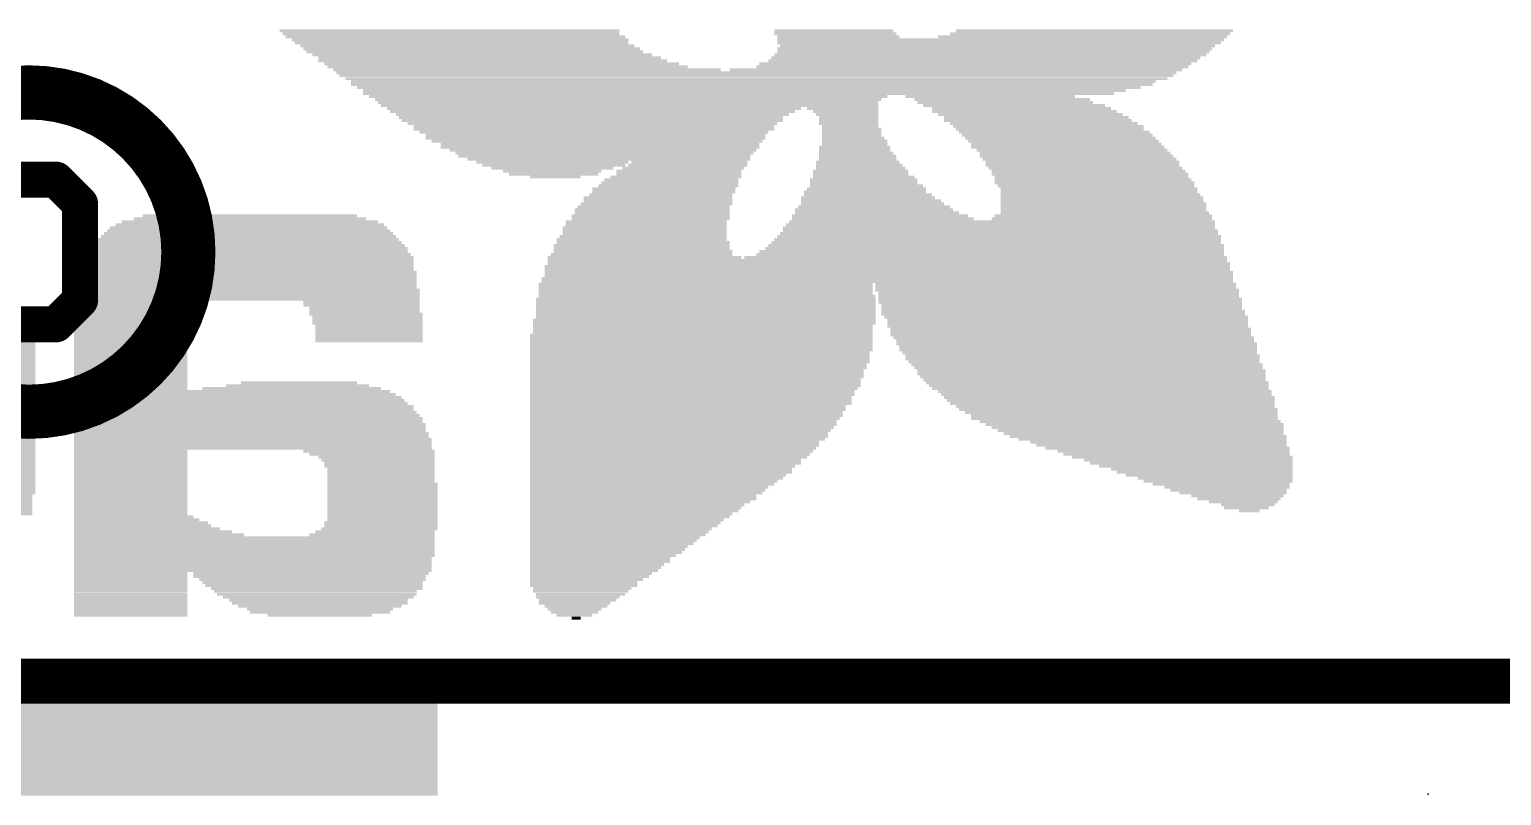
# Model space of a CAD drawing. Extents: x -0.1 to 56.3, y -0.6 to 85.1.
# Drawn here: x 19.82 to 28.1, y -0.64 to 3.67 of the extents above; entities that cross this region are included whole.
import ezdxf

# ---------------------------------------------------------------- set-up
doc = ezdxf.new("R2010")
doc.units = 0
for name, color, linetype in [('1', 12, 'CONTINUOUS'), ('20', 53, 'CONTINUOUS'), ('21', 40, 'CONTINUOUS'), ('22', 6, 'CONTINUOUS'), ('24', 53, 'CONTINUOUS'), ('52', 253, 'CONTINUOUS')]:
    doc.layers.add(name, color=color, linetype=linetype)

# ---------------------------------------------------------------- blocks, each defined once
blk = doc.blocks.new('RECT')
blk.add_solid([(-0.5, -0.5), (0.5, -0.5), (-0.5, 0.5), (0.5, 0.5)])

msp = doc.modelspace()

# ---------------------------------------------------------------- linework, layer by layer
at = {"layer": '1', "const_width": 0.254}
msp.add_lwpolyline([(55.88, 0), (0, 0)], dxfattribs=at)
at = {"layer": '20'}
msp.add_line((3.048, 0), (52.959, 0), dxfattribs=at)
at = {"layer": '21'}
for points, const_width in [([(19.812, 1.515, 1), (19.812, 3.311, 1), (19.812, 1.515)], 0.3048), ([(20.0007, 2.856, 1), (19.9288, 2.7842)], 0.1016), ([(19.9647, 2.7693, 1), (19.9647, 2.8709)], 0.1016), ([(20.1511, 2.6845, 1), (20.0495, 2.6845)], 0.1016), ([(20.0644, 2.6486, 1), (20.1362, 2.7204)], 0.1016), ([(20.1362, 2.1063, 1), (20.0644, 2.1781)], 0.1016), ([(20.0495, 2.1422, 1), (20.1511, 2.1422)], 0.1016), ([(19.9288, 2.0425, 1), (20.0007, 1.9707)], 0.1016), ([(19.9647, 1.9558, 1), (19.9647, 2.0574)], 0.1016)]:
    msp.add_lwpolyline(points, format="xyb", dxfattribs=dict(at, const_width=const_width))
at = {"layer": '21', "const_width": 0.2032}
for points in [[(19.9647, 2.8201), (19.558, 2.8201)], [(20.1003, 2.6845), (19.9647, 2.8201)], [(20.1003, 2.1422), (20.1003, 2.6845)], [(19.9647, 2.0066), (20.1003, 2.1422)], [(19.558, 2.0066), (19.9647, 2.0066)]]:
    msp.add_lwpolyline(points, dxfattribs=at)
at = {"layer": '24'}
msp.add_point((27.686, -0.635), dxfattribs=at)
at = {"layer": '52', "const_width": 0.127}
msp.add_lwpolyline([(0, 0), (55.88, 0)], dxfattribs=at)

# ---------------------------------------------------------------- block references
at = {"layer": '22', "rotation": 180}
for p, xscale, yscale in [((22.1791, 3.6566), 1.9111, 0.0168), ((22.1874, 3.6398), 1.8944, 0.0168), ((24.3416, 3.6566), 0.6706, 0.0168), ((24.3499, 3.6398), 0.6873, 0.0168), ((25.7833, 3.6398), 1.5758, 0.0168), ((25.8085, 3.6566), 1.5591, 0.0168), ((22.2126, 3.6231), 1.9111, 0.0167), ((22.2377, 3.6063), 1.8944, 0.0168), ((22.2461, 3.5895), 1.8776, 0.0168), ((22.2796, 3.5728), 1.8776, 0.0167), ((22.3048, 3.556), 1.8943, 0.0168), ((24.3667, 3.6231), 0.6873, 0.0167), ((25.2804, 3.6063), 2.5146, 0.0168), ((25.272, 3.5895), 2.4978, 0.0168), ((25.2469, 3.556), 2.4475, 0.0168), ((25.2636, 3.5728), 2.4476, 0.0167), ((25.7414, 3.6231), 1.6261, 0.0167), ((22.3216, 3.5393), 1.8943, 0.0167), ((22.3635, 3.5225), 1.9111, 0.0168), ((22.4054, 3.5057), 1.9279, 0.0168), ((22.4221, 3.4889), 1.9614, 0.0167), ((22.4724, 3.4722), 1.995, 0.0168), ((25.1379, 3.4722), 2.4308, 0.0168), ((25.1798, 3.4889), 2.414, 0.0167), ((25.1966, 3.5057), 2.4141, 0.0168), ((25.2217, 3.5225), 2.4308, 0.0168), ((25.2385, 3.5393), 2.4307, 0.0167), ((22.5059, 3.4554), 2.0284, 0.0168), ((22.6149, 3.4386), 2.1793, 0.0167), ((23.9057, 3.4219), 4.7274, 0.0168), ((23.9058, 3.4051), 4.6939, 0.0168), ((23.9057, 3.3883), 4.6268, 0.0167), ((25.0289, 3.4386), 2.5482, 0.0167), ((25.1211, 3.4554), 2.4308, 0.0168), ((23.889, 3.3716), 4.5263, 0.0168), ((23.8805, 3.3549), 4.5095, 0.0167), ((23.8638, 3.3381), 4.409, 0.0168), ((23.8387, 3.3213), 4.2916, 0.0168), ((23.8052, 3.3046), 4.2245, 0.0167), ((23.1849, 3.2878), 2.9169, 0.0168), ((23.1849, 3.271), 2.8499, 0.0168), ((23.1849, 3.2543), 2.8163, 0.0167), ((23.1933, 3.2375), 2.7995, 0.0168), ((25.2217, 3.2878), 0.9556, 0.0168), ((25.2888, 3.271), 0.9891, 0.0168), ((25.3055, 3.2543), 0.989, 0.0167), ((25.3558, 3.2375), 1.0226, 0.0168), ((22.9921, 3.2207), 2.3302, 0.0168), ((22.9837, 3.204), 2.2799, 0.0167), ((22.9837, 3.1872), 2.2128, 0.0168), ((22.9753, 3.1704), 2.1626, 0.0168), ((22.9837, 3.1537), 2.1458, 0.0167), ((24.3919, 3.2207), 0.4023, 0.0168), ((24.4086, 3.204), 0.3688, 0.0167), ((24.417, 3.1872), 0.352, 0.0168), ((24.4254, 3.1704), 0.3352, 0.0168), ((24.4254, 3.1537), 0.3352, 0.0167), ((25.3977, 3.2207), 1.0058, 0.0168), ((25.4145, 3.204), 1.0394, 0.0167), ((25.448, 3.1872), 1.0394, 0.0168), ((25.4815, 3.1704), 1.0394, 0.0168), ((25.4899, 3.1537), 1.0562, 0.0167), ((22.9837, 3.1369), 2.0788, 0.0168), ((22.9921, 3.1202), 2.0284, 0.0167), ((22.9921, 3.1034), 2.0284, 0.0168), ((22.9921, 3.0866), 1.9614, 0.0168), ((23.0005, 3.0699), 1.9111, 0.0167), ((24.4254, 3.1369), 0.3352, 0.0168), ((24.4337, 3.1202), 0.3185, 0.0167), ((24.4422, 3.1034), 0.3353, 0.0168), ((24.4422, 3.0866), 0.3353, 0.0168), ((24.4422, 3.0699), 0.3353, 0.0167), ((25.5235, 3.1369), 1.0561, 0.0168), ((25.5486, 3.1202), 1.0729, 0.0167), ((25.557, 3.1034), 1.0561, 0.0168), ((25.5822, 3.0866), 1.0729, 0.0168), ((25.5989, 3.0699), 1.0729, 0.0167), ((23.0005, 3.0531), 1.9111, 0.0168), ((23.0088, 3.0363), 1.8608, 0.0168), ((23.0256, 3.0196), 1.7938, 0.0167), ((23.0256, 3.0028), 1.7938, 0.0168), ((23.0424, 2.986), 1.7267, 0.0168), ((24.459, 3.0028), 0.4023, 0.0168), ((24.459, 2.986), 0.4023, 0.0168), ((24.4505, 3.0531), 0.3521, 0.0168), ((24.4589, 3.0363), 0.3688, 0.0168), ((24.4589, 3.0196), 0.3688, 0.0167), ((25.6157, 3.0531), 1.0729, 0.0168), ((25.6325, 3.0363), 1.0729, 0.0168), ((25.6576, 3.0028), 1.0897, 0.0168), ((25.6492, 3.0196), 1.0729, 0.0167), ((25.6827, 2.986), 1.0728, 0.0168), ((23.0508, 2.9693), 1.6764, 0.0167), ((23.0508, 2.9525), 1.6429, 0.0168), ((23.0759, 2.9358), 1.5926, 0.0167), ((22.7574, 2.919), 0.855, 0.0168), ((22.7658, 2.9022), 0.8047, 0.0168), ((23.5202, 2.9022), 0.6705, 0.0168), ((23.5285, 2.919), 0.6538, 0.0168), ((24.4757, 2.919), 0.4694, 0.0168), ((24.4841, 2.9022), 0.4862, 0.0168), ((24.4673, 2.9693), 0.4191, 0.0167), ((24.4757, 2.9525), 0.4358, 0.0168), ((24.4757, 2.9358), 0.4358, 0.0167), ((25.7079, 2.9525), 1.0897, 0.0168), ((25.6995, 2.9693), 1.0729, 0.0167), ((25.7246, 2.9358), 1.0896, 0.0167), ((25.7414, 2.919), 1.0897, 0.0168), ((25.7414, 2.9022), 1.0897, 0.0168), ((22.7574, 2.8855), 0.6873, 0.0167), ((22.7574, 2.8687), 0.5532, 0.0168), ((22.7658, 2.8519), 0.5029, 0.0168), ((22.7742, 2.8352), 0.2849, 0.0167), ((23.428, 2.8184), 0.7543, 0.0168), ((23.4531, 2.8352), 0.7376, 0.0167), ((23.4699, 2.8687), 0.7041, 0.0168), ((23.4699, 2.8519), 0.7041, 0.0168), ((23.495, 2.8855), 0.6874, 0.0167), ((24.5093, 2.8184), 0.6035, 0.0168), ((24.5092, 2.8352), 0.57, 0.0167), ((24.4925, 2.8687), 0.5365, 0.0168), ((24.4925, 2.8519), 0.5365, 0.0168), ((24.4925, 2.8855), 0.5029, 0.0167), ((25.7582, 2.8855), 1.0897, 0.0167), ((25.7749, 2.8687), 1.0896, 0.0168), ((25.7833, 2.8519), 1.1064, 0.0168), ((25.7917, 2.8352), 1.0897, 0.0167), ((25.8001, 2.8184), 1.1065, 0.0168), ((23.3693, 2.7346), 0.8047, 0.0167), ((23.3861, 2.7681), 0.8047, 0.0168), ((23.3861, 2.7513), 0.8047, 0.0168), ((23.4112, 2.7849), 0.7879, 0.0167), ((23.4196, 2.8016), 0.7711, 0.0168), ((24.5176, 2.7513), 0.6874, 0.0168), ((24.5343, 2.7346), 0.7209, 0.0167), ((24.526, 2.7681), 0.6706, 0.0168), ((24.526, 2.7849), 0.637, 0.0167), ((24.5093, 2.8016), 0.6035, 0.0168), ((25.8084, 2.8016), 1.1232, 0.0168), ((25.8168, 2.7849), 1.1064, 0.0167), ((25.8336, 2.7681), 1.1064, 0.0168), ((25.8336, 2.7513), 1.1064, 0.0168), ((25.842, 2.7346), 1.1232, 0.0167), ((23.319, 2.6507), 0.8717, 0.0167), ((23.3274, 2.6675), 0.8549, 0.0168), ((23.3441, 2.6843), 0.855, 0.0168), ((23.3525, 2.7178), 0.8382, 0.0168), ((23.3525, 2.701), 0.8382, 0.0167), ((24.5678, 2.6507), 0.8885, 0.0167), ((24.5679, 2.6675), 0.855, 0.0168), ((24.5344, 2.7178), 0.7544, 0.0168), ((24.5511, 2.701), 0.7879, 0.0167), ((24.5595, 2.6843), 0.8046, 0.0168), ((25.8588, 2.6843), 1.1567, 0.0168), ((25.8588, 2.6675), 1.1567, 0.0168), ((25.8588, 2.6507), 1.1567, 0.0167), ((25.8504, 2.7178), 1.1399, 0.0168), ((25.8504, 2.701), 1.1399, 0.0167), ((21.0558, 2.5669), 1.5087, 0.0168), ((21.0558, 2.5837), 1.4417, 0.0168), ((21.0558, 2.6004), 1.3076, 0.0167), ((21.0558, 2.6172), 1.207, 0.0168), ((23.2855, 2.5837), 0.9053, 0.0168), ((23.2855, 2.5669), 0.9053, 0.0168), ((23.3106, 2.6172), 0.8885, 0.0168), ((23.3106, 2.6004), 0.8885, 0.0167), ((23.319, 2.634), 0.8717, 0.0168), ((25.2804, 2.5669), 2.414, 0.0168), ((25.2888, 2.5837), 2.3973, 0.0168), ((24.6014, 2.6172), 0.9891, 0.0168), ((24.6182, 2.6004), 1.0226, 0.0167), ((24.5846, 2.634), 0.9221, 0.0168), ((25.8504, 2.6004), 1.2405, 0.0167), ((25.8587, 2.6172), 1.2238, 0.0168), ((25.8671, 2.634), 1.1734, 0.0168), ((21.0475, 2.4831), 1.6931, 0.0168), ((21.0475, 2.4999), 1.6597, 0.0168), ((21.0475, 2.5167), 1.6261, 0.0167), ((21.0475, 2.5334), 1.5925, 0.0168), ((21.0475, 2.5501), 1.5591, 0.0167), ((23.2603, 2.4831), 0.9556, 0.0168), ((23.2687, 2.4999), 0.9388, 0.0168), ((23.2771, 2.5501), 0.922, 0.0167), ((23.2771, 2.5334), 0.922, 0.0168), ((23.2771, 2.5167), 0.922, 0.0167), ((25.2636, 2.4831), 2.5146, 0.0168), ((25.272, 2.4999), 2.4978, 0.0168), ((25.272, 2.5167), 2.4643, 0.0167), ((25.272, 2.5501), 2.4308, 0.0167), ((25.2804, 2.5334), 2.4475, 0.0168), ((21.0475, 2.3993), 1.8273, 0.0168), ((21.0475, 2.4328), 1.7937, 0.0168), ((21.0475, 2.4161), 1.7937, 0.0167), ((21.0475, 2.4496), 1.7603, 0.0168), ((21.0475, 2.4664), 1.7267, 0.0167), ((23.2603, 2.3993), 1.0226, 0.0168), ((23.2603, 2.4496), 0.989, 0.0168), ((23.2603, 2.4328), 0.989, 0.0168), ((23.2687, 2.4161), 1.0058, 0.0167), ((23.2687, 2.4664), 0.9723, 0.0167), ((25.2217, 2.3993), 2.632, 0.0168), ((25.2301, 2.4161), 2.6152, 0.0167), ((25.2469, 2.4328), 2.5817, 0.0168), ((25.2553, 2.4496), 2.5649, 0.0168), ((25.2552, 2.4664), 2.5314, 0.0167), ((21.0391, 2.3155), 1.8776, 0.0167), ((21.0475, 2.3825), 1.8608, 0.0168), ((21.0475, 2.3658), 1.8608, 0.0167), ((21.0475, 2.349), 1.8608, 0.0168), ((21.0475, 2.3322), 1.8608, 0.0168), ((24.6434, 2.3322), 3.8557, 0.0168), ((24.6434, 2.3155), 3.8557, 0.0167), ((24.6433, 2.3658), 3.8222, 0.0167), ((24.6517, 2.349), 3.839, 0.0168), ((23.2771, 2.3825), 1.0897, 0.0168), ((25.1966, 2.3825), 2.7157, 0.0168), ((21.0475, 2.2987), 1.8943, 0.0168), ((21.0475, 2.282), 1.8943, 0.0167), ((21.0475, 2.2652), 1.8943, 0.0168), ((21.0475, 2.2484), 1.8943, 0.0168), ((21.0475, 2.2317), 1.8943, 0.0167), ((23.6207, 2.2317), 1.8776, 0.0167), ((24.6434, 2.2652), 3.8893, 0.0168), ((24.6434, 2.2484), 3.8893, 0.0168), ((24.6517, 2.2987), 3.8725, 0.0168), ((24.6517, 2.282), 3.8725, 0.0167), ((25.5905, 2.2317), 2.0284, 0.0167), ((21.0475, 2.1981), 1.9279, 0.0168), ((21.0475, 2.1814), 1.9279, 0.0167), ((21.0475, 2.1646), 1.9279, 0.0168), ((21.0475, 2.1478), 1.9279, 0.0168), ((21.0475, 2.2149), 1.8943, 0.0168), ((23.6208, 2.1478), 1.9111, 0.0168), ((23.6207, 2.2149), 1.8776, 0.0168), ((23.6207, 2.1981), 1.8776, 0.0168), ((23.6207, 2.1814), 1.8776, 0.0167), ((23.6291, 2.1646), 1.8944, 0.0168), ((25.5905, 2.2149), 2.0284, 0.0168), ((25.5989, 2.1981), 2.0452, 0.0168), ((25.6073, 2.1814), 2.0285, 0.0167), ((25.6073, 2.1646), 2.0285, 0.0168), ((25.6156, 2.1478), 2.0452, 0.0168), ((20.4021, 2.0808), 0.6705, 0.0168), ((20.4021, 2.064), 0.6705, 0.0168), ((20.4272, 2.1311), 0.6873, 0.0167), ((20.4188, 2.1143), 0.6706, 0.0168), ((20.4104, 2.0976), 0.6538, 0.0167), ((21.6845, 2.1311), 0.6538, 0.0167), ((21.6845, 2.1143), 0.6538, 0.0168), ((21.7013, 2.0976), 0.6203, 0.0167), ((21.7013, 2.0808), 0.6203, 0.0168), ((21.7096, 2.064), 0.637, 0.0168), ((23.6208, 2.1311), 1.9111, 0.0167), ((23.6208, 2.1143), 1.9111, 0.0168), ((23.6208, 2.0976), 1.9111, 0.0167), ((23.6208, 2.0808), 1.9111, 0.0168), ((23.6208, 2.064), 1.9111, 0.0168), ((25.6156, 2.1311), 2.0452, 0.0167), ((25.624, 2.1143), 2.0284, 0.0168), ((25.624, 2.0976), 2.0284, 0.0167), ((25.6324, 2.0808), 2.0452, 0.0168), ((25.6324, 2.064), 2.0452, 0.0168), ((19.5052, 2.0305), 0.6538, 0.0168), ((19.5052, 2.0137), 0.6538, 0.0168), ((19.5052, 1.997), 0.6538, 0.0167), ((19.5136, 1.9802), 0.6371, 0.0168), ((20.3937, 2.0473), 0.6538, 0.0167), ((20.3937, 2.0305), 0.6538, 0.0168), ((20.3937, 2.0137), 0.6538, 0.0168), ((20.3937, 1.997), 0.6538, 0.0167), ((20.3853, 1.9802), 0.637, 0.0168), ((21.718, 2.0473), 0.6202, 0.0167), ((21.718, 2.0305), 0.6202, 0.0168), ((21.718, 2.0137), 0.6202, 0.0168), ((21.7264, 1.997), 0.6035, 0.0167), ((21.7264, 1.9802), 0.6035, 0.0168), ((23.6124, 2.0305), 1.9279, 0.0168), ((23.6124, 2.0137), 1.9279, 0.0168), ((23.604, 1.997), 1.9111, 0.0167), ((23.604, 1.9802), 1.9111, 0.0168), ((23.6208, 2.0473), 1.9111, 0.0167), ((25.6492, 2.0473), 2.0452, 0.0167), ((25.6576, 2.0305), 2.0285, 0.0168), ((25.6576, 2.0137), 2.0285, 0.0168), ((25.6576, 1.997), 2.0285, 0.0167), ((25.6743, 1.9802), 2.0284, 0.0168), ((19.5136, 1.9634), 0.6371, 0.0168), ((19.5136, 1.9466), 0.6371, 0.0167), ((19.5303, 1.9299), 0.637, 0.0168), ((19.5303, 1.9131), 0.637, 0.0168), ((20.3853, 1.9634), 0.637, 0.0168), ((20.3853, 1.9466), 0.637, 0.0167), ((20.3853, 1.9299), 0.637, 0.0168), ((20.3853, 1.9131), 0.637, 0.0168), ((21.7264, 1.9634), 0.6035, 0.0168), ((21.7264, 1.9466), 0.6035, 0.0167), ((21.7264, 1.9299), 0.6035, 0.0168), ((21.7264, 1.9131), 0.6035, 0.0168), ((23.5956, 1.9466), 1.9278, 0.0167), ((23.5956, 1.9299), 1.9278, 0.0168), ((23.5956, 1.9131), 1.9278, 0.0168), ((23.604, 1.9634), 1.9111, 0.0168), ((25.6743, 1.9634), 2.0284, 0.0168), ((25.6743, 1.9466), 2.0284, 0.0167), ((25.6911, 1.9299), 2.0284, 0.0168), ((25.6995, 1.9131), 2.0117, 0.0168), ((19.5303, 1.8963), 0.637, 0.0167), ((19.5303, 1.8796), 0.637, 0.0168), ((19.5303, 1.8629), 0.637, 0.0167), ((19.5303, 1.8461), 0.637, 0.0168), ((19.5303, 1.8293), 0.637, 0.0168), ((20.3853, 1.8963), 0.637, 0.0167), ((20.3853, 1.8796), 0.637, 0.0168), ((20.3853, 1.8629), 0.637, 0.0167), ((20.3853, 1.8461), 0.637, 0.0168), ((20.3853, 1.8293), 0.637, 0.0168), ((23.5956, 1.8963), 1.9278, 0.0167), ((23.5956, 1.8796), 1.9278, 0.0168), ((23.5956, 1.8629), 1.9278, 0.0167), ((23.5872, 1.8461), 1.911, 0.0168), ((23.5872, 1.8293), 1.911, 0.0168), ((25.7079, 1.8963), 2.0285, 0.0167), ((25.7163, 1.8796), 2.0117, 0.0168), ((25.7163, 1.8629), 2.0117, 0.0167), ((25.7247, 1.8461), 1.9949, 0.0168), ((25.7414, 1.8293), 1.9949, 0.0168), ((19.5303, 1.8126), 0.637, 0.0167), ((19.5303, 1.7958), 0.637, 0.0168), ((19.5303, 1.779), 0.637, 0.0168), ((19.5303, 1.7623), 0.637, 0.0167), ((19.5303, 1.7455), 0.637, 0.0168), ((20.3853, 1.8126), 0.637, 0.0167), ((20.3853, 1.7958), 0.637, 0.0168), ((20.3853, 1.779), 0.637, 0.0168), ((20.3853, 1.7623), 0.637, 0.0167), ((20.3853, 1.7455), 0.637, 0.0168), ((23.5872, 1.8126), 1.911, 0.0167), ((23.5872, 1.7958), 1.911, 0.0168), ((23.5789, 1.779), 1.8943, 0.0168), ((23.5789, 1.7623), 1.8943, 0.0167), ((23.5705, 1.7455), 1.8775, 0.0168), ((25.7414, 1.8126), 1.9949, 0.0167), ((25.7498, 1.7958), 1.9781, 0.0168), ((25.7665, 1.779), 1.9782, 0.0168), ((25.7749, 1.7623), 1.9614, 0.0167), ((25.7917, 1.7455), 1.9614, 0.0168), ((19.5303, 1.7287), 0.637, 0.0168), ((19.5303, 1.712), 0.637, 0.0167), ((19.5303, 1.6952), 0.637, 0.0168), ((19.5303, 1.6784), 0.637, 0.0167), ((19.5303, 1.6617), 0.637, 0.0168), ((20.3853, 1.7287), 0.637, 0.0168), ((20.3853, 1.712), 0.637, 0.0167), ((20.3853, 1.6952), 0.637, 0.0168), ((20.3853, 1.6784), 0.637, 0.0167), ((20.3853, 1.6617), 0.637, 0.0168), ((21.324, 1.6617), 0.8047, 0.0168), ((21.3324, 1.6784), 0.6538, 0.0167), ((23.5621, 1.6952), 1.8608, 0.0168), ((23.5621, 1.6784), 1.8608, 0.0167), ((23.5621, 1.6617), 1.8608, 0.0168), ((23.5705, 1.7287), 1.8775, 0.0168), ((23.5705, 1.712), 1.8775, 0.0167), ((25.7917, 1.7287), 1.9614, 0.0168), ((25.8001, 1.712), 1.9447, 0.0167), ((25.8085, 1.6952), 1.9279, 0.0168), ((25.8252, 1.6784), 1.9278, 0.0167), ((25.8336, 1.6617), 1.9111, 0.0168), ((19.5303, 1.6449), 0.637, 0.0168), ((19.5303, 1.6281), 0.637, 0.0167), ((19.5303, 1.6114), 0.637, 0.0168), ((19.5303, 1.5946), 0.637, 0.0168), ((19.5303, 1.5778), 0.637, 0.0167), ((20.3853, 1.6449), 0.637, 0.0168), ((20.9552, 1.6281), 1.7769, 0.0167), ((20.972, 1.6114), 1.8105, 0.0168), ((20.9888, 1.5946), 1.844, 0.0168), ((20.9972, 1.5778), 1.8608, 0.0167), ((21.2905, 1.6449), 1.0059, 0.0168), ((23.5537, 1.6449), 1.844, 0.0168), ((23.5453, 1.6281), 1.8272, 0.0167), ((23.5453, 1.6114), 1.8272, 0.0168), ((23.537, 1.5946), 1.8105, 0.0168), ((23.537, 1.5778), 1.8105, 0.0167), ((25.842, 1.6449), 1.8943, 0.0168), ((25.8671, 1.6281), 1.8776, 0.0167), ((25.8755, 1.6114), 1.8608, 0.0168), ((25.8923, 1.5946), 1.8609, 0.0168), ((25.9007, 1.5778), 1.8441, 0.0167), ((19.5303, 1.5611), 0.637, 0.0168), ((19.5303, 1.5443), 0.637, 0.0168), ((19.5303, 1.5275), 0.637, 0.0167), ((19.5303, 1.5108), 0.637, 0.0168), ((19.5303, 1.494), 0.637, 0.0168), ((21.0055, 1.5611), 1.8775, 0.0168), ((21.0223, 1.5443), 1.9111, 0.0168), ((21.0223, 1.5275), 1.9111, 0.0167), ((21.0307, 1.5108), 1.9278, 0.0168), ((21.0391, 1.494), 1.9446, 0.0168), ((23.5118, 1.5108), 1.7602, 0.0168), ((23.5118, 1.494), 1.7602, 0.0168), ((23.537, 1.5611), 1.8105, 0.0168), ((23.5202, 1.5443), 1.7769, 0.0168), ((23.5202, 1.5275), 1.7769, 0.0167), ((25.9091, 1.5611), 1.8273, 0.0168), ((25.9258, 1.5443), 1.7938, 0.0168), ((25.9426, 1.5275), 1.7937, 0.0167), ((25.9593, 1.5108), 1.7602, 0.0168), ((25.9761, 1.494), 1.7267, 0.0168), ((19.5303, 1.4773), 0.637, 0.0167), ((19.5303, 1.4605), 0.637, 0.0168), ((19.5303, 1.4438), 0.637, 0.0167), ((19.5303, 1.427), 0.637, 0.0168), ((19.5303, 1.4102), 0.637, 0.0168), ((21.0475, 1.4773), 1.9613, 0.0167), ((21.0475, 1.4605), 1.9613, 0.0168), ((21.0558, 1.4438), 1.9781, 0.0167), ((21.0558, 1.427), 1.9781, 0.0168), ((21.0558, 1.4102), 1.9781, 0.0168), ((23.5034, 1.4773), 1.7434, 0.0167), ((23.495, 1.4605), 1.7266, 0.0168), ((23.495, 1.4438), 1.7266, 0.0167), ((23.4867, 1.427), 1.7099, 0.0168), ((23.4783, 1.4102), 1.6931, 0.0168), ((25.9761, 1.4773), 1.7267, 0.0167), ((26.0096, 1.4605), 1.6932, 0.0168), ((26.0347, 1.4438), 1.6764, 0.0167), ((26.0515, 1.427), 1.6428, 0.0168), ((26.0683, 1.4102), 1.6093, 0.0168), ((19.5303, 1.3935), 0.637, 0.0167), ((19.5303, 1.3767), 0.637, 0.0168), ((19.5303, 1.3599), 0.637, 0.0168), ((19.5303, 1.3432), 0.637, 0.0167), ((19.5303, 1.3264), 0.637, 0.0168), ((21.0643, 1.3935), 1.9949, 0.0167), ((21.0643, 1.3767), 1.9949, 0.0168), ((21.0726, 1.3599), 2.0116, 0.0168), ((21.0726, 1.3432), 2.0116, 0.0167), ((21.0726, 1.3264), 2.0116, 0.0168), ((23.4699, 1.3935), 1.6764, 0.0167), ((23.4699, 1.3767), 1.6764, 0.0168), ((23.4615, 1.3599), 1.6596, 0.0168), ((23.4448, 1.3432), 1.6261, 0.0167), ((23.4448, 1.3264), 1.6261, 0.0168), ((26.085, 1.3935), 1.5758, 0.0167), ((26.1102, 1.3767), 1.559, 0.0168), ((26.1353, 1.3599), 1.5088, 0.0168), ((26.1689, 1.3432), 1.4417, 0.0167), ((26.1856, 1.3264), 1.4082, 0.0168), ((19.5303, 1.3096), 0.637, 0.0168), ((19.5303, 1.2929), 0.637, 0.0167), ((19.5303, 1.2761), 0.637, 0.0168), ((19.5303, 1.2593), 0.637, 0.0167), ((19.5303, 1.2426), 0.637, 0.0168), ((21.0726, 1.3096), 2.0116, 0.0168), ((20.3853, 1.2929), 0.637, 0.0167), ((20.3853, 1.2761), 0.637, 0.0168), ((20.3853, 1.2593), 0.637, 0.0167), ((20.3853, 1.2426), 0.637, 0.0168), ((21.7264, 1.2929), 0.7376, 0.0167), ((21.7431, 1.2761), 0.7041, 0.0168), ((21.7683, 1.2593), 0.6538, 0.0167), ((21.7767, 1.2426), 0.637, 0.0168), ((23.4196, 1.2761), 1.5758, 0.0168), ((23.4112, 1.2593), 1.559, 0.0167), ((23.4364, 1.3096), 1.6093, 0.0168), ((23.428, 1.2929), 1.5925, 0.0167), ((23.3945, 1.2426), 1.5255, 0.0168), ((26.2192, 1.3096), 1.3747, 0.0168), ((26.2527, 1.2929), 1.3076, 0.0167), ((26.2695, 1.2761), 1.2741, 0.0168), ((26.303, 1.2593), 1.2405, 0.0167), ((26.3365, 1.2426), 1.1734, 0.0168), ((19.5303, 1.2258), 0.637, 0.0168), ((19.5303, 1.209), 0.637, 0.0167), ((19.5303, 1.1923), 0.637, 0.0168), ((19.5303, 1.1755), 0.637, 0.0168), ((19.5303, 1.1587), 0.637, 0.0167), ((20.3853, 1.2258), 0.637, 0.0168), ((20.3853, 1.209), 0.637, 0.0167), ((20.3853, 1.1923), 0.637, 0.0168), ((20.3853, 1.1755), 0.637, 0.0168), ((20.3853, 1.1587), 0.637, 0.0167), ((21.7851, 1.2258), 0.6203, 0.0168), ((21.7851, 1.209), 0.6203, 0.0167), ((21.7934, 1.1923), 0.6035, 0.0168), ((21.7934, 1.1755), 0.6035, 0.0168), ((21.7934, 1.1587), 0.6035, 0.0167), ((23.3693, 1.1923), 1.4752, 0.0168), ((23.3693, 1.1755), 1.4752, 0.0168), ((23.3945, 1.2258), 1.5255, 0.0168), ((23.3777, 1.209), 1.4919, 0.0167), ((23.3526, 1.1587), 1.4417, 0.0167), ((26.3533, 1.2258), 1.1399, 0.0168), ((26.3784, 1.209), 1.0896, 0.0167), ((26.4119, 1.1923), 1.0226, 0.0168), ((26.4287, 1.1755), 0.989, 0.0168), ((26.4539, 1.1587), 0.9387, 0.0167), ((19.5303, 1.142), 0.637, 0.0168), ((19.5303, 1.1252), 0.637, 0.0168), ((19.5303, 1.1085), 0.637, 0.0167), ((19.5303, 1.0917), 0.637, 0.0168), ((19.5303, 1.0749), 0.637, 0.0168), ((20.3853, 1.142), 0.637, 0.0168), ((20.3853, 1.1252), 0.637, 0.0168), ((20.3853, 1.1085), 0.637, 0.0167), ((20.3853, 1.0917), 0.637, 0.0168), ((20.3853, 1.0749), 0.637, 0.0168), ((21.7934, 1.142), 0.6035, 0.0168), ((21.7934, 1.1252), 0.6035, 0.0168), ((21.8019, 1.1085), 0.6203, 0.0167), ((21.8019, 1.0917), 0.6203, 0.0168), ((21.8019, 1.0749), 0.6203, 0.0168), ((23.3274, 1.1252), 1.3914, 0.0168), ((23.319, 1.1085), 1.3746, 0.0167), ((23.3442, 1.142), 1.4249, 0.0168), ((23.3023, 1.0917), 1.3411, 0.0168), ((23.2939, 1.0749), 1.3243, 0.0168), ((26.4874, 1.142), 0.8717, 0.0168), ((26.5041, 1.1252), 0.8382, 0.0168), ((26.5209, 1.1085), 0.7712, 0.0167), ((26.5545, 1.0917), 0.7041, 0.0168), ((26.5628, 1.0749), 0.6538, 0.0168), ((19.5052, 1.0079), 0.6538, 0.0168), ((19.5052, 0.9911), 0.6538, 0.0168), ((19.5136, 1.0414), 0.6371, 0.0168), ((19.5136, 1.0247), 0.6371, 0.0167), ((19.5303, 1.0582), 0.637, 0.0167), ((20.3853, 1.0582), 0.637, 0.0167), ((20.3853, 1.0414), 0.637, 0.0168), ((20.3853, 1.0247), 0.637, 0.0167), ((20.3853, 1.0079), 0.637, 0.0168), ((20.3853, 0.9911), 0.637, 0.0168), ((21.8019, 1.0582), 0.6203, 0.0167), ((21.8019, 1.0414), 0.6203, 0.0168), ((21.8019, 1.0247), 0.6203, 0.0167), ((21.8019, 1.0079), 0.6203, 0.0168), ((21.8019, 0.9911), 0.6203, 0.0168), ((23.2687, 1.0414), 1.274, 0.0168), ((23.2687, 1.0247), 1.274, 0.0167), ((23.2352, 0.9911), 1.207, 0.0168), ((23.2855, 1.0582), 1.3075, 0.0167), ((23.252, 1.0079), 1.2405, 0.0168), ((26.588, 1.0582), 0.6035, 0.0167), ((26.6131, 1.0414), 0.5196, 0.0168), ((26.6215, 1.0247), 0.4694, 0.0167), ((26.6466, 1.0079), 0.3856, 0.0168), ((26.6718, 0.9911), 0.3018, 0.0168), ((19.4968, 0.9576), 0.6706, 0.0168), ((19.4968, 0.9408), 0.6706, 0.0168), ((19.5052, 0.9744), 0.6538, 0.0167), ((20.3853, 0.9744), 0.637, 0.0167), ((20.3853, 0.9576), 0.637, 0.0168), ((20.3853, 0.9408), 0.637, 0.0168), ((20.4188, 0.9073), 0.704, 0.0168), ((20.4021, 0.9241), 0.6705, 0.0167), ((21.8019, 0.9744), 0.6203, 0.0167), ((21.8019, 0.9576), 0.6203, 0.0168), ((21.8019, 0.9408), 0.6203, 0.0168), ((21.8019, 0.9241), 0.6203, 0.0167), ((21.8019, 0.9073), 0.6203, 0.0168), ((23.2268, 0.9744), 1.1902, 0.0167), ((23.2184, 0.9576), 1.1734, 0.0168), ((23.1765, 0.9073), 1.0896, 0.0168), ((23.2017, 0.9408), 1.1399, 0.0168), ((23.1933, 0.9241), 1.1231, 0.0167), ((26.6634, 0.9744), 0.2514, 0.0167), ((26.6802, 0.9576), 0.1173, 0.0168), ((20.444, 0.8905), 0.7543, 0.0168), ((20.4775, 0.857), 0.8214, 0.0168), ((20.5111, 0.8403), 0.8885, 0.0167), ((20.5446, 0.8235), 0.9555, 0.0168), ((20.4524, 0.8738), 0.7711, 0.0167), ((21.7431, 0.8235), 0.7041, 0.0168), ((21.7599, 0.8403), 0.6706, 0.0167), ((21.7851, 0.857), 0.6538, 0.0168), ((21.7934, 0.8905), 0.6371, 0.0168), ((21.7934, 0.8738), 0.6371, 0.0167), ((23.1681, 0.8905), 1.0728, 0.0168), ((23.143, 0.857), 1.0226, 0.0168), ((23.1346, 0.8403), 1.0058, 0.0167), ((23.1262, 0.8235), 0.989, 0.0168), ((23.1598, 0.8738), 1.0561, 0.0167), ((21.081, 0.8067), 2.0284, 0.0168), ((21.081, 0.79), 2.0284, 0.0167), ((21.081, 0.7732), 2.0284, 0.0168), ((21.081, 0.7564), 2.0284, 0.0168), ((21.081, 0.7397), 2.0284, 0.0167), ((23.0927, 0.7732), 0.922, 0.0168), ((23.0759, 0.7564), 0.8884, 0.0168), ((23.1095, 0.8067), 0.9555, 0.0168), ((23.1011, 0.79), 0.9387, 0.0167), ((23.0676, 0.7397), 0.8717, 0.0167), ((21.081, 0.7229), 2.0284, 0.0168), ((21.081, 0.7061), 2.0284, 0.0168), ((21.0726, 0.6894), 2.0116, 0.0167), ((21.0726, 0.6726), 2.0116, 0.0168), ((21.0726, 0.6558), 2.0116, 0.0168), ((23.0424, 0.7061), 0.8214, 0.0168), ((23.0592, 0.7229), 0.8549, 0.0168), ((23.0257, 0.6894), 0.7879, 0.0167), ((23.0257, 0.6726), 0.7879, 0.0168), ((23.0089, 0.6558), 0.7543, 0.0168), ((21.0726, 0.6391), 2.0116, 0.0167), ((21.0726, 0.6223), 2.0116, 0.0168), ((20.3853, 0.6056), 0.637, 0.0167), ((20.3853, 0.5888), 0.637, 0.0168), ((20.3853, 0.572), 0.637, 0.0168), ((21.3995, 0.6056), 1.3244, 0.0167), ((21.3911, 0.5888), 1.3076, 0.0168), ((21.4078, 0.572), 1.2741, 0.0168), ((23.0005, 0.6391), 0.7376, 0.0167), ((22.9921, 0.6223), 0.7208, 0.0168), ((22.9502, 0.572), 0.637, 0.0168), ((22.9754, 0.6056), 0.6873, 0.0167), ((22.967, 0.5888), 0.6705, 0.0168), ((20.3853, 0.5553), 0.637, 0.0167), ((20.3853, 0.5385), 0.637, 0.0168), ((20.3853, 0.5217), 0.637, 0.0168), ((20.3853, 0.505), 0.637, 0.0167), ((21.4078, 0.5553), 1.2405, 0.0167), ((21.4163, 0.5385), 1.2237, 0.0168), ((21.433, 0.5217), 1.1902, 0.0168), ((21.4246, 0.505), 1.1399, 0.0167), ((22.9335, 0.5553), 0.6035, 0.0167), ((22.9335, 0.5385), 0.6035, 0.0168), ((22.925, 0.5217), 0.5532, 0.0168), ((22.9167, 0.505), 0.5365, 0.0167), ((20.3853, 0.4882), 0.637, 0.0168), ((20.3853, 0.4714), 0.637, 0.0168), ((20.3853, 0.4546), 0.637, 0.0167), ((20.3853, 0.4379), 0.637, 0.0168), ((20.3853, 0.4212), 0.637, 0.0167), ((21.433, 0.4882), 1.1232, 0.0168), ((21.4414, 0.4714), 1.0729, 0.0168), ((21.4414, 0.4546), 1.0058, 0.0167), ((21.4498, 0.4379), 0.989, 0.0168), ((21.4498, 0.4212), 0.922, 0.0167), ((22.8999, 0.4714), 0.4694, 0.0168), ((22.9167, 0.4882), 0.5029, 0.0168), ((22.8831, 0.4379), 0.4024, 0.0168), ((22.8999, 0.4546), 0.4359, 0.0167), ((22.8915, 0.4212), 0.352, 0.0167), ((20.3853, 0.4044), 0.637, 0.0168), ((20.3853, 0.3876), 0.637, 0.0168), ((20.3853, 0.3709), 0.637, 0.0167), ((21.4498, 0.4044), 0.8214, 0.0168), ((21.4498, 0.3876), 0.7879, 0.0168), ((21.4498, 0.3709), 0.5868, 0.0167), ((22.8831, 0.4044), 0.3018, 0.0168), ((22.8831, 0.3876), 0.2682, 0.0168), ((22.8831, 0.3709), 0.2012, 0.0167), ((22.8915, 0.3541), 0.0503, 0.0168), ((15.113, 0.0523), 13.998, 0.0168), ((15.113, 0.0355), 13.998, 0.0167), ((15.113, 0.0188), 13.998, 0.0168), ((15.113, 0.0021), 13.998, 0.0167), ((15.113, -0.0147), 13.998, 0.0168), ((15.113, -0.0315), 13.998, 0.0168), ((18.6922, -0.0483), 6.8397, 0.0167), ((18.6922, -0.065), 6.8397, 0.0168), ((18.6922, -0.0818), 6.8397, 0.0168), ((18.6922, -0.0985), 6.8397, 0.0167), ((18.6922, -0.1153), 6.8397, 0.0168), ((18.6922, -0.1321), 6.8397, 0.0168), ((18.6922, -0.1489), 6.8397, 0.0167), ((18.6922, -0.1656), 6.8397, 0.0168), ((18.6922, -0.1824), 6.8397, 0.0168), ((18.6922, -0.1992), 6.8397, 0.0167), ((18.6922, -0.2159), 6.8397, 0.0168), ((18.6922, -0.2327), 6.8397, 0.0167), ((18.6922, -0.2494), 6.8397, 0.0168), ((18.6922, -0.2662), 6.8397, 0.0168), ((18.6922, -0.283), 6.8397, 0.0167), ((18.6922, -0.2997), 6.8397, 0.0168), ((18.6922, -0.3165), 6.8397, 0.0168), ((18.6922, -0.3332), 6.8397, 0.0167), ((18.6922, -0.35), 6.8397, 0.0168), ((18.6922, -0.3668), 6.8397, 0.0168), ((18.6922, -0.3836), 6.8397, 0.0167), ((18.6922, -0.4003), 6.8397, 0.0168), ((18.6922, -0.4171), 6.8397, 0.0167), ((18.6922, -0.4338), 6.8397, 0.0168), ((18.6922, -0.4506), 6.8397, 0.0168), ((18.6922, -0.4674), 6.8397, 0.0167), ((18.6922, -0.4841), 6.8397, 0.0168), ((18.6922, -0.5009), 6.8397, 0.0168), ((18.6922, -0.5177), 6.8397, 0.0167), ((18.6922, -0.5344), 6.8397, 0.0168), ((18.6922, -0.5512), 6.8397, 0.0168), ((18.6922, -0.568), 6.8397, 0.0167), ((18.6922, -0.5847), 6.8397, 0.0168), ((18.6922, -0.6015), 6.8397, 0.0168), ((18.6922, -0.6183), 6.8397, 0.0167), ((18.6922, -0.635), 6.8397, 0.0168)]:
    msp.add_blockref('RECT', p, dxfattribs=dict(at, xscale=xscale, yscale=yscale))

doc.saveas('drawing.dxf')
